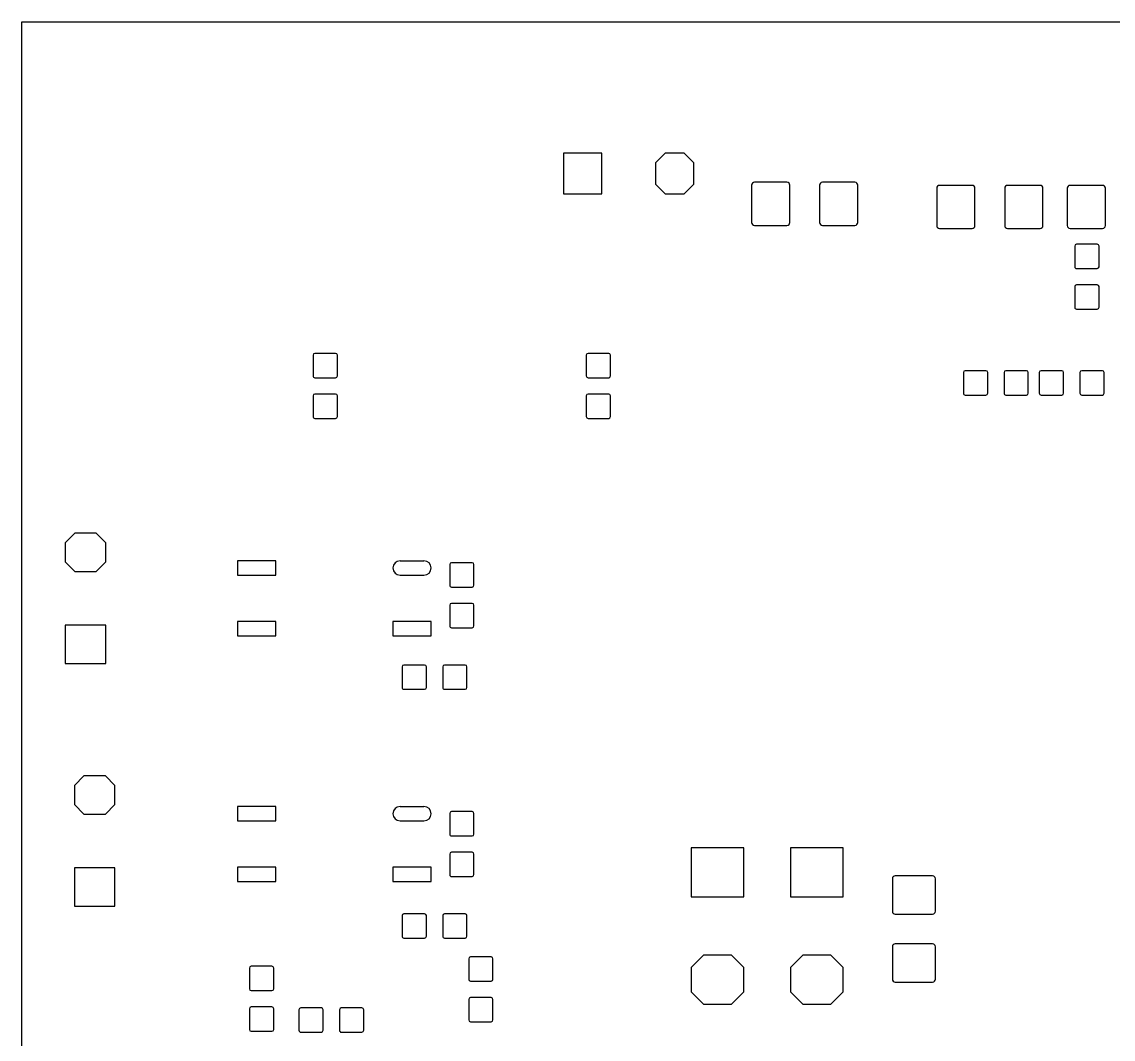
# Model space of a CAD drawing. Header units: millimetres. Extents: x 34 to 187, y 46 to 127.
# Drawn here: x 34.29 to 79.97, y 84.41 to 127 of the extents above; entities that cross this region are included whole.
import ezdxf

# ---------------------------------------------------------------- set-up
doc = ezdxf.new("R2010")
doc.units = ezdxf.units.MM
doc.layers.add('BottomPaste', color=16, linetype='Continuous')
doc.layers.add('KeepOutLayer', color=6, linetype='Continuous')

# ---------------------------------------------------------------- blocks, each defined once
blk = doc.blocks.new('RES_0603_B_58')
at = {"layer": 'BottomPaste'}
for p, q in [((-0.418, 0.508), (-1.282, 0.508)), ((1.282, 0.508), (0.418, 0.508)), ((-1.358, 0.432), (-1.358, -0.432)), ((-0.342, -0.432), (-0.342, 0.432)), ((0.342, 0.432), (0.342, -0.432)), ((1.358, -0.432), (1.358, 0.432)), ((-1.282, -0.508), (-0.418, -0.508)), ((0.418, -0.508), (1.282, -0.508))]:
    blk.add_line(p, q, dxfattribs=at)
for centre, start, end in [((-1.282, 0.432), 90, 180), ((-0.418, 0.432), 0, 90), ((0.418, 0.432), 90, 180), ((1.282, 0.432), 0, 90), ((-1.282, -0.432), 180, 270), ((-0.418, -0.432), 270, 0), ((0.418, -0.432), 180, 270), ((1.282, -0.432), 270, 0)]:
    blk.add_arc(centre, 0.0762, start, end, dxfattribs=at)
blk = doc.blocks.new('RES_0603_B_61')
at = {"layer": 'BottomPaste'}
for p, q in [((-0.418, 0.508), (-1.282, 0.508)), ((1.282, 0.508), (0.418, 0.508)), ((-1.358, 0.432), (-1.358, -0.432)), ((-0.342, -0.432), (-0.342, 0.432)), ((0.342, 0.432), (0.342, -0.432)), ((1.358, -0.432), (1.358, 0.432)), ((-1.282, -0.508), (-0.418, -0.508)), ((0.418, -0.508), (1.282, -0.508))]:
    blk.add_line(p, q, dxfattribs=at)
for centre, start, end in [((-1.282, 0.432), 90, 180), ((-0.418, 0.432), 0, 90), ((0.418, 0.432), 90, 180), ((1.282, 0.432), 0, 90), ((-1.282, -0.432), 180, 270), ((-0.418, -0.432), 270, 0), ((0.418, -0.432), 180, 270), ((1.282, -0.432), 270, 0)]:
    blk.add_arc(centre, 0.0762, start, end, dxfattribs=at)
blk = doc.blocks.new('RES_0603_B_73')
at = {"layer": 'BottomPaste'}
for p, q in [((-0.418, 0.508), (-1.282, 0.508)), ((1.282, 0.508), (0.418, 0.508)), ((-1.358, 0.432), (-1.358, -0.432)), ((-0.342, -0.432), (-0.342, 0.432)), ((0.342, 0.432), (0.342, -0.432)), ((1.358, -0.432), (1.358, 0.432)), ((-1.282, -0.508), (-0.418, -0.508)), ((0.418, -0.508), (1.282, -0.508))]:
    blk.add_line(p, q, dxfattribs=at)
for centre, start, end in [((-1.282, 0.432), 90, 180), ((-0.418, 0.432), 0, 90), ((0.418, 0.432), 90, 180), ((1.282, 0.432), 0, 90), ((-1.282, -0.432), 180, 270), ((-0.418, -0.432), 270, 0), ((0.418, -0.432), 180, 270), ((1.282, -0.432), 270, 0)]:
    blk.add_arc(centre, 0.0762, start, end, dxfattribs=at)
blk = doc.blocks.new('SMA_DO_214AC_B_95')
at = {"layer": 'BottomPaste'}
for p, q in [((-1.125, 0.85), (-2.725, 0.85)), ((-2.725, 0.85), (-2.725, -0.85)), ((-1.125, -0.85), (-1.125, 0.85)), ((1.525, 0.85), (1.125, 0.45)), ((2.325, 0.85), (1.525, 0.85)), ((2.725, 0.45), (2.325, 0.85)), ((1.125, 0.45), (1.125, -0.45)), ((2.725, -0.45), (2.725, 0.45)), ((1.125, -0.45), (1.525, -0.85)), ((2.325, -0.85), (2.725, -0.45)), ((-2.725, -0.85), (-1.125, -0.85)), ((1.525, -0.85), (2.325, -0.85))]:
    blk.add_line(p, q, dxfattribs=at)
blk = doc.blocks.new('CAP_1206_B_112')
at = {"layer": 'BottomPaste'}
for p, q in [((-2.2225, 0.781685), (-2.2225, -0.781685)), ((-0.742315, 0.9017), (-2.102485, 0.9017)), ((-0.6223, -0.781685), (-0.6223, 0.781685)), ((0.6223, 0.781685), (0.6223, -0.781685)), ((2.102485, 0.9017), (0.742315, 0.9017)), ((2.2225, -0.781685), (2.2225, 0.781685)), ((-2.102485, -0.9017), (-0.742315, -0.9017)), ((0.742315, -0.9017), (2.102485, -0.9017))]:
    blk.add_line(p, q, dxfattribs=at)
for centre, start, end in [((-2.102485, 0.781685), 90, 180), ((-0.742315, 0.781685), 0, 90), ((0.742315, 0.781685), 90, 180), ((2.102485, 0.781685), 0, 90), ((-2.102485, -0.781685), 180, 270), ((-0.742315, -0.781685), 270, 0), ((0.742315, -0.781685), 180, 270), ((2.102485, -0.781685), 270, 0)]:
    blk.add_arc(centre, 0.120015, start, end, dxfattribs=at)
blk = doc.blocks.new('CAP_1206_B_117')
at = {"layer": 'BottomPaste'}
for p, q in [((-2.2225, 0.781685), (-2.2225, -0.781685)), ((-0.742315, 0.9017), (-2.102485, 0.9017)), ((-0.6223, -0.781685), (-0.6223, 0.781685)), ((0.6223, 0.781685), (0.6223, -0.781685)), ((2.102485, 0.9017), (0.742315, 0.9017)), ((2.2225, -0.781685), (2.2225, 0.781685)), ((-2.102485, -0.9017), (-0.742315, -0.9017)), ((0.742315, -0.9017), (2.102485, -0.9017))]:
    blk.add_line(p, q, dxfattribs=at)
for centre, start, end in [((-2.102485, 0.781685), 90, 180), ((-0.742315, 0.781685), 0, 90), ((0.742315, 0.781685), 90, 180), ((2.102485, 0.781685), 0, 90), ((-2.102485, -0.781685), 180, 270), ((-0.742315, -0.781685), 270, 0), ((0.742315, -0.781685), 180, 270), ((2.102485, -0.781685), 270, 0)]:
    blk.add_arc(centre, 0.120015, start, end, dxfattribs=at)
blk = doc.blocks.new('CAP_1206_B_118')
at = {"layer": 'BottomPaste'}
for p, q in [((-2.2225, 0.781685), (-2.2225, -0.781685)), ((-0.742315, 0.9017), (-2.102485, 0.9017)), ((-0.6223, -0.781685), (-0.6223, 0.781685)), ((0.6223, 0.781685), (0.6223, -0.781685)), ((2.102485, 0.9017), (0.742315, 0.9017)), ((2.2225, -0.781685), (2.2225, 0.781685)), ((-2.102485, -0.9017), (-0.742315, -0.9017)), ((0.742315, -0.9017), (2.102485, -0.9017))]:
    blk.add_line(p, q, dxfattribs=at)
for centre, start, end in [((-2.102485, 0.781685), 90, 180), ((-0.742315, 0.781685), 360, 90), ((0.742315, 0.781685), 90, 180), ((2.102485, 0.781685), 360, 90), ((-2.102485, -0.781685), 180, 270), ((-0.742315, -0.781685), 270, 360), ((0.742315, -0.781685), 180, 270), ((2.102485, -0.781685), 270, 360)]:
    blk.add_arc(centre, 0.120015, start, end, dxfattribs=at)
blk = doc.blocks.new('CAP_0603_B_124')
at = {"layer": 'BottomPaste'}
for p, q in [((-0.418, 0.508), (-1.282, 0.508)), ((1.282, 0.508), (0.418, 0.508)), ((-1.358, 0.432), (-1.358, -0.432)), ((-0.342, -0.432), (-0.342, 0.432)), ((0.342, 0.432), (0.342, -0.432)), ((1.358, -0.432), (1.358, 0.432)), ((-1.282, -0.508), (-0.418, -0.508)), ((0.418, -0.508), (1.282, -0.508))]:
    blk.add_line(p, q, dxfattribs=at)
for centre, start, end in [((-1.282, 0.432), 90, 180), ((-0.418, 0.432), 0, 90), ((0.418, 0.432), 90, 180), ((1.282, 0.432), 0, 90), ((-1.282, -0.432), 180, 270), ((-0.418, -0.432), 270, 0), ((0.418, -0.432), 180, 270), ((1.282, -0.432), 270, 0)]:
    blk.add_arc(centre, 0.0762, start, end, dxfattribs=at)
blk = doc.blocks.new('CAP_0603_B_125')
at = {"layer": 'BottomPaste'}
for p, q in [((-0.418, 0.508), (-1.282, 0.508)), ((1.282, 0.508), (0.418, 0.508)), ((-1.358, 0.432), (-1.358, -0.432)), ((-0.342, -0.432), (-0.342, 0.432)), ((0.342, 0.432), (0.342, -0.432)), ((1.358, -0.432), (1.358, 0.432)), ((-1.282, -0.508), (-0.418, -0.508)), ((0.418, -0.508), (1.282, -0.508))]:
    blk.add_line(p, q, dxfattribs=at)
for centre, start, end in [((-1.282, 0.432), 90, 180), ((-0.418, 0.432), 0, 90), ((0.418, 0.432), 90, 180), ((1.282, 0.432), 0, 90), ((-1.282, -0.432), 180, 270), ((-0.418, -0.432), 270, 0), ((0.418, -0.432), 180, 270), ((1.282, -0.432), 270, 0)]:
    blk.add_arc(centre, 0.0762, start, end, dxfattribs=at)
blk = doc.blocks.new('TAJC_B_126')
at = {"layer": 'BottomPaste'}
for p, q in [((-2.763, 1.1), (-3.275, 0.588)), ((-1.737, 1.1), (-2.763, 1.1)), ((-1.225, 0.588), (-1.737, 1.1)), ((3.275, 1.1), (1.225, 1.1)), ((1.225, 1.1), (1.225, -1.1)), ((3.275, -1.1), (3.275, 1.1)), ((-3.275, 0.588), (-3.275, -0.588)), ((-1.225, -0.588), (-1.225, 0.588)), ((-3.275, -0.588), (-2.763, -1.1)), ((-1.737, -1.1), (-1.225, -0.588)), ((-2.763, -1.1), (-1.737, -1.1)), ((1.225, -1.1), (3.275, -1.1))]:
    blk.add_line(p, q, dxfattribs=at)
blk = doc.blocks.new('SMA_DO_214AC_B_128')
at = {"layer": 'BottomPaste'}
for p, q in [((-1.125, 0.85), (-2.725, 0.85)), ((-2.725, 0.85), (-2.725, -0.85)), ((-1.125, -0.85), (-1.125, 0.85)), ((1.525, 0.85), (1.125, 0.45)), ((2.325, 0.85), (1.525, 0.85)), ((2.725, 0.45), (2.325, 0.85)), ((1.125, 0.45), (1.125, -0.45)), ((2.725, -0.45), (2.725, 0.45)), ((1.125, -0.45), (1.525, -0.85)), ((2.325, -0.85), (2.725, -0.45)), ((-2.725, -0.85), (-1.125, -0.85)), ((1.525, -0.85), (2.325, -0.85))]:
    blk.add_line(p, q, dxfattribs=at)
blk = doc.blocks.new('SMA_DO_214AC_B_129')
at = {"layer": 'BottomPaste'}
for p, q in [((-1.125, 0.85), (-2.725, 0.85)), ((-2.725, 0.85), (-2.725, -0.85)), ((-1.125, -0.85), (-1.125, 0.85)), ((1.525, 0.85), (1.125, 0.45)), ((2.325, 0.85), (1.525, 0.85)), ((2.725, 0.45), (2.325, 0.85)), ((1.125, 0.45), (1.125, -0.45)), ((2.725, -0.45), (2.725, 0.45)), ((1.125, -0.45), (1.525, -0.85)), ((2.325, -0.85), (2.725, -0.45)), ((-2.725, -0.85), (-1.125, -0.85)), ((1.525, -0.85), (2.325, -0.85))]:
    blk.add_line(p, q, dxfattribs=at)
blk = doc.blocks.new('RES_0603_B_132')
at = {"layer": 'BottomPaste'}
for p, q in [((-0.418, 0.508), (-1.282, 0.508)), ((1.282, 0.508), (0.418, 0.508)), ((-1.358, 0.432), (-1.358, -0.432)), ((-0.342, -0.432), (-0.342, 0.432)), ((0.342, 0.432), (0.342, -0.432)), ((1.358, -0.432), (1.358, 0.432)), ((-1.282, -0.508), (-0.418, -0.508)), ((0.418, -0.508), (1.282, -0.508))]:
    blk.add_line(p, q, dxfattribs=at)
for centre, start, end in [((-1.282, 0.432), 90, 180), ((-0.418, 0.432), 0, 90), ((0.418, 0.432), 90, 180), ((1.282, 0.432), 0, 90), ((-1.282, -0.432), 180, 270), ((-0.418, -0.432), 270, 0), ((0.418, -0.432), 180, 270), ((1.282, -0.432), 270, 0)]:
    blk.add_arc(centre, 0.0762, start, end, dxfattribs=at)
blk = doc.blocks.new('RES_0603_B_133')
at = {"layer": 'BottomPaste'}
for p, q in [((-0.418, 0.508), (-1.282, 0.508)), ((1.282, 0.508), (0.418, 0.508)), ((-1.358, 0.432), (-1.358, -0.432)), ((-0.342, -0.432), (-0.342, 0.432)), ((0.342, 0.432), (0.342, -0.432)), ((1.358, -0.432), (1.358, 0.432)), ((-1.282, -0.508), (-0.418, -0.508)), ((0.418, -0.508), (1.282, -0.508))]:
    blk.add_line(p, q, dxfattribs=at)
for centre, start, end in [((-1.282, 0.432), 90, 180), ((-0.418, 0.432), 0, 90), ((0.418, 0.432), 90, 180), ((1.282, 0.432), 0, 90), ((-1.282, -0.432), 180, 270), ((-0.418, -0.432), 270, 0), ((0.418, -0.432), 180, 270), ((1.282, -0.432), 270, 0)]:
    blk.add_arc(centre, 0.0762, start, end, dxfattribs=at)
blk = doc.blocks.new('RES_0603_B_134')
at = {"layer": 'BottomPaste'}
for p, q in [((-0.418, 0.508), (-1.282, 0.508)), ((1.282, 0.508), (0.418, 0.508)), ((-1.358, 0.432), (-1.358, -0.432)), ((-0.342, -0.432), (-0.342, 0.432)), ((0.342, 0.432), (0.342, -0.432)), ((1.358, -0.432), (1.358, 0.432)), ((-1.282, -0.508), (-0.418, -0.508)), ((0.418, -0.508), (1.282, -0.508))]:
    blk.add_line(p, q, dxfattribs=at)
for centre, start, end in [((-1.282, 0.432), 90, 180), ((-0.418, 0.432), 0, 90), ((0.418, 0.432), 90, 180), ((1.282, 0.432), 0, 90), ((-1.282, -0.432), 180, 270), ((-0.418, -0.432), 270, 0), ((0.418, -0.432), 180, 270), ((1.282, -0.432), 270, 0)]:
    blk.add_arc(centre, 0.0762, start, end, dxfattribs=at)
blk = doc.blocks.new('RES_0603_B_135')
at = {"layer": 'BottomPaste'}
for p, q in [((-0.418, 0.508), (-1.282, 0.508)), ((1.282, 0.508), (0.418, 0.508)), ((-1.358, 0.432), (-1.358, -0.432)), ((-0.342, -0.432), (-0.342, 0.432)), ((0.342, 0.432), (0.342, -0.432)), ((1.358, -0.432), (1.358, 0.432)), ((-1.282, -0.508), (-0.418, -0.508)), ((0.418, -0.508), (1.282, -0.508))]:
    blk.add_line(p, q, dxfattribs=at)
for centre, start, end in [((-1.282, 0.432), 90, 180), ((-0.418, 0.432), 0, 90), ((0.418, 0.432), 90, 180), ((1.282, 0.432), 0, 90), ((-1.282, -0.432), 180, 270), ((-0.418, -0.432), 270, 0), ((0.418, -0.432), 180, 270), ((1.282, -0.432), 270, 0)]:
    blk.add_arc(centre, 0.0762, start, end, dxfattribs=at)
blk = doc.blocks.new('TOSH_11_4C1_N_B_136')
at = {"layer": 'BottomPaste'}
for p, q in [((-2.45, 1.57), (-4.05, 1.57)), ((-4.05, 1.57), (-4.05, 0.97)), ((-2.45, 0.97), (-2.45, 1.57)), ((4.05, 1.57), (2.45, 1.57)), ((2.45, 1.57), (2.45, 0.97)), ((4.05, 0.97), (4.05, 1.57)), ((-4.05, 0.97), (-2.45, 0.97)), ((2.45, 0.97), (4.05, 0.97)), ((-2.75, -0.97), (-3.75, -0.97)), ((4.05, -0.97), (2.45, -0.97)), ((2.45, -0.97), (2.45, -1.57)), ((4.05, -1.57), (4.05, -0.97)), ((-2.75, -1.57), (-3.75, -1.57)), ((2.45, -1.57), (4.05, -1.57))]:
    blk.add_line(p, q, dxfattribs=at)
for centre, start, end in [((-3.75, -1.27), 90, 270), ((-2.75, -1.27), 270, 90)]:
    blk.add_arc(centre, 0.3, start, end, dxfattribs=at)
blk = doc.blocks.new('TOSH_11_4C1_N_B_137')
at = {"layer": 'BottomPaste'}
for p, q in [((-2.45, 1.57), (-4.05, 1.57)), ((-4.05, 1.57), (-4.05, 0.97)), ((-2.45, 0.97), (-2.45, 1.57)), ((4.05, 1.57), (2.45, 1.57)), ((2.45, 1.57), (2.45, 0.97)), ((4.05, 0.97), (4.05, 1.57)), ((-4.05, 0.97), (-2.45, 0.97)), ((2.45, 0.97), (4.05, 0.97)), ((-2.75, -0.97), (-3.75, -0.97)), ((4.05, -0.97), (2.45, -0.97)), ((2.45, -0.97), (2.45, -1.57)), ((4.05, -1.57), (4.05, -0.97)), ((-2.75, -1.57), (-3.75, -1.57)), ((2.45, -1.57), (4.05, -1.57))]:
    blk.add_line(p, q, dxfattribs=at)
for centre, start, end in [((-3.75, -1.27), 90, 270), ((-2.75, -1.27), 270, 90)]:
    blk.add_arc(centre, 0.3, start, end, dxfattribs=at)
blk = doc.blocks.new('RES_0603_B_139')
at = {"layer": 'BottomPaste'}
for p, q in [((-0.418, 0.508), (-1.282, 0.508)), ((1.282, 0.508), (0.418, 0.508)), ((-1.358, 0.432), (-1.358, -0.432)), ((-0.342, -0.432), (-0.342, 0.432)), ((0.342, 0.432), (0.342, -0.432)), ((1.358, -0.432), (1.358, 0.432)), ((-1.282, -0.508), (-0.418, -0.508)), ((0.418, -0.508), (1.282, -0.508))]:
    blk.add_line(p, q, dxfattribs=at)
for centre, start, end in [((-1.282, 0.432), 90, 180), ((-0.418, 0.432), 0, 90), ((0.418, 0.432), 90, 180), ((1.282, 0.432), 0, 90), ((-1.282, -0.432), 180, 270), ((-0.418, -0.432), 270, 0), ((0.418, -0.432), 180, 270), ((1.282, -0.432), 270, 0)]:
    blk.add_arc(centre, 0.0762, start, end, dxfattribs=at)
blk = doc.blocks.new('RES_0603_B_140')
at = {"layer": 'BottomPaste'}
for p, q in [((-0.418, 0.508), (-1.282, 0.508)), ((1.282, 0.508), (0.418, 0.508)), ((-1.358, 0.432), (-1.358, -0.432)), ((-0.342, -0.432), (-0.342, 0.432)), ((0.342, 0.432), (0.342, -0.432)), ((1.358, -0.432), (1.358, 0.432)), ((-1.282, -0.508), (-0.418, -0.508)), ((0.418, -0.508), (1.282, -0.508))]:
    blk.add_line(p, q, dxfattribs=at)
for centre, start, end in [((-1.282, 0.432), 90, 180), ((-0.418, 0.432), 0, 90), ((0.418, 0.432), 90, 180), ((1.282, 0.432), 0, 90), ((-1.282, -0.432), 180, 270), ((-0.418, -0.432), 270, 0), ((0.418, -0.432), 180, 270), ((1.282, -0.432), 270, 0)]:
    blk.add_arc(centre, 0.0762, start, end, dxfattribs=at)
blk = doc.blocks.new('TAJC_B_143')
at = {"layer": 'BottomPaste'}
for p, q in [((-2.763, 1.1), (-3.275, 0.588)), ((-1.737, 1.1), (-2.763, 1.1)), ((-1.225, 0.588), (-1.737, 1.1)), ((3.275, 1.1), (1.225, 1.1)), ((1.225, 1.1), (1.225, -1.1)), ((3.275, -1.1), (3.275, 1.1)), ((-3.275, 0.588), (-3.275, -0.588)), ((-1.225, -0.588), (-1.225, 0.588)), ((-3.275, -0.588), (-2.763, -1.1)), ((-1.737, -1.1), (-1.225, -0.588)), ((-2.763, -1.1), (-1.737, -1.1)), ((1.225, -1.1), (3.275, -1.1))]:
    blk.add_line(p, q, dxfattribs=at)
blk = doc.blocks.new('CAP_1206_B_144')
at = {"layer": 'BottomPaste'}
for p, q in [((-2.2225, 0.781685), (-2.2225, -0.781685)), ((-0.742315, 0.9017), (-2.102485, 0.9017)), ((-0.6223, -0.781685), (-0.6223, 0.781685)), ((0.6223, 0.781685), (0.6223, -0.781685)), ((2.102485, 0.9017), (0.742315, 0.9017)), ((2.2225, -0.781685), (2.2225, 0.781685)), ((-2.102485, -0.9017), (-0.742315, -0.9017)), ((0.742315, -0.9017), (2.102485, -0.9017))]:
    blk.add_line(p, q, dxfattribs=at)
for centre, start, end in [((-2.102485, 0.781685), 90, 180), ((-0.742315, 0.781685), 0, 90), ((0.742315, 0.781685), 90, 180), ((2.102485, 0.781685), 0, 90), ((-2.102485, -0.781685), 180, 270), ((-0.742315, -0.781685), 270, 0), ((0.742315, -0.781685), 180, 270), ((2.102485, -0.781685), 270, 0)]:
    blk.add_arc(centre, 0.120015, start, end, dxfattribs=at)
blk = doc.blocks.new('RES_0603_B_172')
at = {"layer": 'BottomPaste'}
for p, q in [((-0.418, 0.508), (-1.282, 0.508)), ((1.282, 0.508), (0.418, 0.508)), ((-1.358, 0.432), (-1.358, -0.432)), ((-0.342, -0.432), (-0.342, 0.432)), ((0.342, 0.432), (0.342, -0.432)), ((1.358, -0.432), (1.358, 0.432)), ((-1.282, -0.508), (-0.418, -0.508)), ((0.418, -0.508), (1.282, -0.508))]:
    blk.add_line(p, q, dxfattribs=at)
for centre, start, end in [((-1.282, 0.432), 90, 180), ((-0.418, 0.432), 0, 90), ((0.418, 0.432), 90, 180), ((1.282, 0.432), 0, 90), ((-1.282, -0.432), 180, 270), ((-0.418, -0.432), 270, 0), ((0.418, -0.432), 180, 270), ((1.282, -0.432), 270, 0)]:
    blk.add_arc(centre, 0.0762, start, end, dxfattribs=at)

msp = doc.modelspace()

# ---------------------------------------------------------------- linework, layer by layer
at = {"layer": 'KeepOutLayer'}
for p, q in [((34.29, 45.72), (34.29, 127)), ((34.29, 127), (186.5, 127))]:
    msp.add_line(p, q, dxfattribs=at)

# ---------------------------------------------------------------- block references
for name, p, rotation in [('SMA_DO_214AC_B_95', (59.69, 120.65), 360), ('CAP_1206_B_118', (67.056, 119.38), 360), ('CAP_1206_B_112', (74.803, 119.253), 180), ('CAP_1206_B_117', (80.264, 119.253), 180), ('RES_0603_B_73', (78.867, 116.332), 270), ('CAP_0603_B_125', (46.99, 111.76), 270), ('CAP_0603_B_124', (58.42, 111.76), 270), ('RES_0603_B_139', (75.057, 111.887), 360), ('RES_0603_B_140', (78.232, 111.887), 360), ('SMA_DO_214AC_B_129', (36.957, 102.87), 90), ('TOSH_11_4C1_N_B_137', (47.371, 102.87), 180), ('RES_0603_B_134', (52.705, 102.997), 270), ('RES_0603_B_135', (51.562, 99.568), 360), ('SMA_DO_214AC_B_128', (37.338, 92.71), 90), ('TOSH_11_4C1_N_B_136', (47.371, 92.583), 180), ('RES_0603_B_132', (52.705, 92.583), 270), ('TAJC_B_126', (63.41, 89.154), 90), ('TAJC_B_143', (67.564, 89.154), 90), ('CAP_1206_B_144', (71.628, 89.027), 90), ('RES_0603_B_133', (51.562, 89.154), 360), ('RES_0603_B_61', (53.5, 86.5), 90), ('RES_0603_B_58', (44.323, 86.106), 90), ('RES_0603_B_172', (47.244, 85.217), 360)]:
    msp.add_blockref(name, p, dxfattribs=dict(rotation=rotation))

doc.saveas('drawing.dxf')
